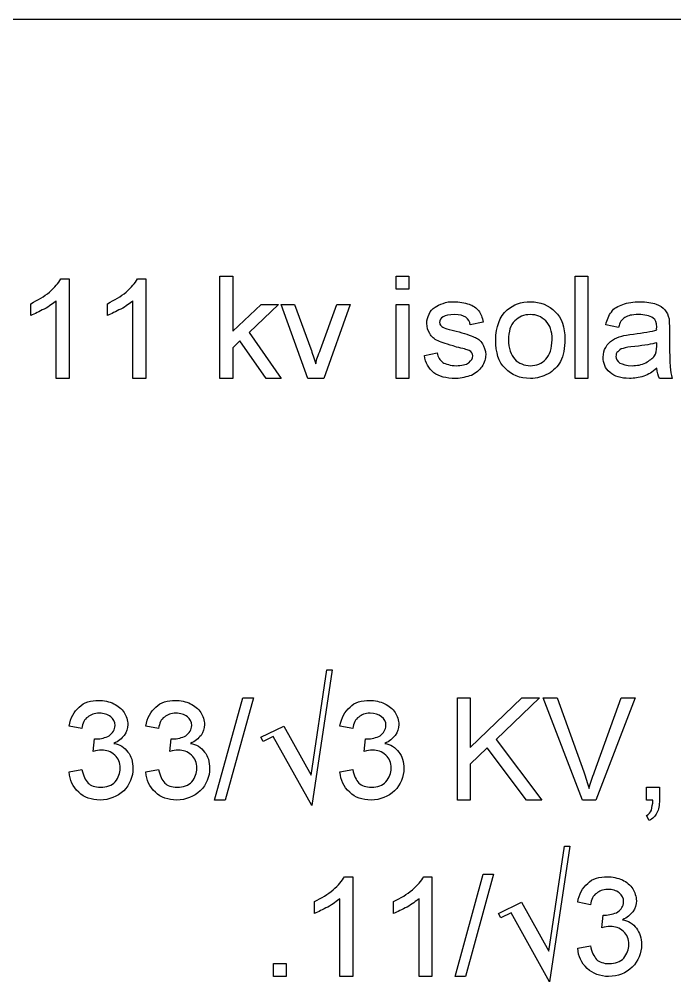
# Model space of a CAD drawing. Header units: millimetres. Extents: x 12 to 286, y 8 to 173.
# Drawn here: x 191.12 to 200.17, y 110.31 to 123.6 of the extents above; entities that cross this region are included whole.
import ezdxf

# ---------------------------------------------------------------- set-up
doc = ezdxf.new("R2010")
doc.units = ezdxf.units.MM
doc.layers.get('0').update_dxf_attribs({"linetype": 'CONTINUOUS'})

msp = doc.modelspace()

# ---------------------------------------------------------------- linework, layer by layer
at = {"color": 0}
for p, q in [((163.42, 123.599), (272.641, 123.599)), ((191.692, 120.015), (191.805, 120.015)), ((191.805, 120.015), (191.805, 118.64)), ((192.75, 120.015), (192.863, 120.015)), ((192.863, 120.015), (192.863, 118.64)), ((193.887, 118.64), (193.887, 120.051)), ((193.887, 120.051), (194.064, 120.051)), ((194.064, 120.051), (194.064, 119.291)), ((196.321, 119.874), (196.321, 120.051)), ((196.321, 120.051), (196.497, 120.051)), ((196.497, 120.051), (196.497, 119.874)), ((198.79, 118.64), (198.79, 120.051)), ((198.79, 120.051), (198.967, 120.051)), ((198.967, 120.051), (198.967, 118.64)), ((196.497, 119.874), (196.321, 119.874)), ((191.276, 119.509), (191.276, 119.672)), ((191.629, 118.64), (191.629, 119.712)), ((192.334, 119.509), (192.334, 119.672)), ((192.687, 118.64), (192.687, 119.712)), ((194.064, 119.291), (194.456, 119.662)), ((194.697, 119.662), (194.29, 119.276)), ((194.456, 119.662), (194.697, 119.662)), ((195.103, 118.64), (194.733, 119.662)), ((194.733, 119.662), (194.919, 119.662)), ((194.919, 119.662), (195.143, 119.05)), ((195.275, 119.038), (195.5, 119.662)), ((195.685, 119.662), (195.322, 118.64)), ((195.5, 119.662), (195.685, 119.662)), ((196.321, 118.64), (196.321, 119.662)), ((196.321, 119.662), (196.497, 119.662)), ((196.497, 119.662), (196.497, 118.64)), ((197.52, 119.415), (197.343, 119.379)), ((199.39, 119.345), (199.213, 119.379)), ((194.29, 119.276), (194.733, 118.64)), ((200.095, 119.311), (200.095, 119.101)), ((194.164, 119.158), (194.064, 119.061)), ((194.527, 118.64), (194.164, 119.158)), ((197.696, 119.169), (197.696, 119.169)), ((199.917, 119.085), (199.919, 119.133)), ((194.064, 119.061), (194.064, 118.64)), ((196.71, 118.956), (196.886, 118.992)), ((199.919, 118.78), (199.919, 118.78)), ((191.805, 118.64), (191.629, 118.64)), ((192.863, 118.64), (192.687, 118.64)), ((194.064, 118.64), (193.887, 118.64)), ((194.733, 118.64), (194.527, 118.64)), ((195.322, 118.64), (195.103, 118.64)), ((196.497, 118.64), (196.321, 118.64)), ((198.967, 118.64), (198.79, 118.64)), ((200.131, 118.64), (199.955, 118.64)), ((195.147, 113.164), (195.362, 114.617)), ((195.439, 114.617), (195.156, 112.744)), ((195.362, 114.617), (195.439, 114.617)), ((193.815, 112.819), (194.204, 114.23)), ((194.349, 114.23), (193.96, 112.819)), ((194.204, 114.23), (194.349, 114.23)), ((197.167, 112.819), (197.167, 114.23)), ((197.167, 114.23), (197.343, 114.23)), ((197.343, 114.23), (197.343, 113.542)), ((197.343, 113.542), (198.057, 114.23)), ((198.297, 114.23), (197.7, 113.655)), ((198.057, 114.23), (198.297, 114.23)), ((198.894, 112.819), (198.351, 114.23)), ((198.351, 114.23), (198.544, 114.23)), ((198.544, 114.23), (198.91, 113.207)), ((199.058, 113.207), (199.426, 114.23)), ((199.619, 114.23), (199.076, 112.819)), ((199.426, 114.23), (199.619, 114.23)), ((191.981, 113.807), (191.805, 113.841)), ((193.04, 113.807), (192.863, 113.841)), ((194.451, 113.685), (194.769, 113.841)), ((194.769, 113.841), (195.147, 113.164)), ((195.721, 113.807), (195.545, 113.841)), ((192.139, 113.488), (192.156, 113.665)), ((193.197, 113.488), (193.215, 113.665)), ((194.485, 113.628), (194.451, 113.685)), ((194.624, 113.695), (194.485, 113.628)), ((195.156, 112.744), (194.624, 113.695)), ((195.878, 113.488), (195.896, 113.665)), ((197.7, 113.655), (198.331, 112.819)), ((197.578, 113.538), (197.343, 113.312)), ((198.121, 112.819), (197.578, 113.538)), ((191.805, 113.206), (191.981, 113.242)), ((192.863, 113.206), (193.04, 113.242)), ((195.545, 113.206), (195.721, 113.242)), ((197.343, 113.312), (197.343, 112.819)), ((199.778, 112.819), (199.778, 112.995)), ((199.778, 112.995), (199.955, 112.995)), ((199.955, 112.995), (199.955, 112.819)), ((193.96, 112.819), (193.815, 112.819)), ((197.343, 112.819), (197.167, 112.819)), ((198.331, 112.819), (198.121, 112.819)), ((199.076, 112.819), (198.894, 112.819)), ((199.865, 112.819), (199.778, 112.819)), ((199.813, 112.536), (199.778, 112.606)), ((198.428, 110.731), (198.643, 112.183)), ((198.72, 112.183), (198.436, 110.31)), ((198.643, 112.183), (198.72, 112.183)), ((197.133, 110.383), (197.52, 111.795)), ((197.665, 111.795), (197.277, 110.383)), ((197.52, 111.795), (197.665, 111.795)), ((195.607, 111.76), (195.721, 111.76)), ((195.721, 111.76), (195.721, 110.383)), ((196.701, 111.76), (196.814, 111.76)), ((196.814, 111.76), (196.814, 110.383)), ((195.192, 111.253), (195.192, 111.416)), ((195.545, 110.383), (195.545, 111.456)), ((196.285, 111.253), (196.285, 111.416)), ((196.638, 110.383), (196.638, 111.456)), ((197.732, 111.252), (198.049, 111.408)), ((198.049, 111.408), (198.428, 110.731)), ((199.003, 111.372), (198.826, 111.408)), ((197.767, 111.192), (197.732, 111.252)), ((197.906, 111.26), (197.767, 111.192)), ((198.436, 110.31), (197.906, 111.26)), ((199.16, 111.055), (199.178, 111.231)), ((198.826, 110.772), (199.003, 110.808)), ((194.627, 110.383), (194.627, 110.56)), ((194.627, 110.56), (194.804, 110.56)), ((194.804, 110.56), (194.804, 110.383)), ((194.804, 110.383), (194.627, 110.383)), ((195.721, 110.383), (195.545, 110.383)), ((196.814, 110.383), (196.638, 110.383)), ((197.277, 110.383), (197.133, 110.383))]:
    msp.add_line(p, q, dxfattribs=at)
for points in [[(191.535, 119.832), (191.605, 119.898), (191.662, 119.955), (191.692, 120.015)], [(192.593, 119.832), (192.664, 119.898), (192.72, 119.955), (192.75, 120.015)], [(191.276, 119.672), (191.375, 119.724), (191.461, 119.769), (191.535, 119.832)], [(192.334, 119.672), (192.433, 119.724), (192.519, 119.769), (192.593, 119.832)], [(191.629, 119.712), (191.586, 119.68), (191.531, 119.634), (191.462, 119.596)], [(192.687, 119.712), (192.644, 119.68), (192.589, 119.634), (192.52, 119.596)], [(196.776, 119.526), (196.785, 119.575), (196.824, 119.599), (196.86, 119.625)], [(196.86, 119.625), (196.883, 119.645), (196.923, 119.662), (196.97, 119.676)], [(196.97, 119.676), (197.011, 119.698), (197.065, 119.698), (197.117, 119.698)], [(197.117, 119.698), (197.19, 119.698), (197.268, 119.687), (197.327, 119.663)], [(197.327, 119.663), (197.382, 119.652), (197.431, 119.61), (197.46, 119.571)], [(197.853, 119.585), (197.936, 119.662), (198.048, 119.698), (198.174, 119.698)], [(198.174, 119.698), (198.307, 119.698), (198.428, 119.652), (198.516, 119.561)], [(199.292, 119.557), (199.327, 119.614), (199.382, 119.637), (199.449, 119.66)], [(199.449, 119.66), (199.511, 119.686), (199.598, 119.698), (199.689, 119.698)], [(199.689, 119.698), (199.773, 119.698), (199.851, 119.687), (199.908, 119.666)], [(199.908, 119.666), (199.956, 119.655), (200.004, 119.618), (200.031, 119.585)], [(191.462, 119.596), (191.39, 119.567), (191.331, 119.528), (191.276, 119.509)], [(192.52, 119.596), (192.448, 119.567), (192.389, 119.528), (192.334, 119.509)], [(196.744, 119.397), (196.744, 119.45), (196.755, 119.487), (196.776, 119.526)], [(196.97, 119.49), (196.933, 119.479), (196.92, 119.443), (196.92, 119.414)], [(197.131, 119.521), (197.044, 119.521), (197.002, 119.511), (196.97, 119.49)], [(197.28, 119.484), (197.243, 119.509), (197.196, 119.521), (197.131, 119.521)], [(197.343, 119.379), (197.336, 119.425), (197.316, 119.459), (197.28, 119.484)], [(197.46, 119.571), (197.487, 119.539), (197.51, 119.48), (197.52, 119.415)], [(197.696, 119.169), (197.696, 119.356), (197.749, 119.495), (197.853, 119.585)], [(198.174, 119.521), (198.08, 119.521), (198.016, 119.493), (197.958, 119.433)], [(198.386, 119.433), (198.323, 119.498), (198.258, 119.521), (198.174, 119.521)], [(198.516, 119.561), (198.602, 119.48), (198.65, 119.344), (198.65, 119.182)], [(199.213, 119.379), (199.23, 119.452), (199.256, 119.512), (199.292, 119.557)], [(199.479, 119.482), (199.432, 119.458), (199.409, 119.41), (199.39, 119.345)], [(199.665, 119.521), (199.572, 119.521), (199.519, 119.508), (199.479, 119.482)], [(199.868, 119.472), (199.815, 119.509), (199.755, 119.521), (199.665, 119.521)], [(199.919, 119.348), (199.919, 119.417), (199.902, 119.448), (199.868, 119.472)], [(200.031, 119.585), (200.055, 119.555), (200.076, 119.512), (200.087, 119.462)], [(196.784, 119.258), (196.756, 119.305), (196.744, 119.346), (196.744, 119.397)], [(196.92, 119.414), (196.92, 119.396), (196.927, 119.379), (196.941, 119.366)], [(196.941, 119.366), (196.948, 119.355), (196.975, 119.338), (197.005, 119.328)], [(197.958, 119.433), (197.896, 119.381), (197.872, 119.287), (197.872, 119.169)], [(198.473, 119.174), (198.473, 119.297), (198.445, 119.374), (198.386, 119.433)], [(199.917, 119.309), (199.908, 119.33), (199.919, 119.342), (199.919, 119.348)], [(200.087, 119.462), (200.084, 119.44), (200.095, 119.381), (200.095, 119.311)], [(196.898, 119.159), (196.843, 119.185), (196.81, 119.216), (196.784, 119.258)], [(197.005, 119.328), (197.017, 119.328), (197.069, 119.311), (197.149, 119.293)], [(197.149, 119.293), (197.261, 119.265), (197.349, 119.232), (197.399, 119.211)], [(197.399, 119.211), (197.441, 119.199), (197.485, 119.159), (197.514, 119.118)], [(199.307, 119.167), (199.337, 119.192), (199.388, 119.211), (199.437, 119.224)], [(199.437, 119.224), (199.468, 119.237), (199.526, 119.242), (199.596, 119.25)], [(199.596, 119.25), (199.733, 119.275), (199.85, 119.286), (199.917, 119.309)], [(197.154, 119.073), (197.026, 119.115), (196.948, 119.134), (196.898, 119.159)], [(197.327, 119.025), (197.297, 119.039), (197.244, 119.054), (197.154, 119.073)], [(197.514, 119.118), (197.532, 119.083), (197.556, 119.028), (197.556, 118.967)], [(197.828, 118.776), (197.732, 118.868), (197.696, 118.998), (197.696, 119.169)], [(197.872, 119.169), (197.872, 119.063), (197.901, 118.962), (197.958, 118.904)], [(198.388, 118.904), (198.438, 118.969), (198.473, 119.053), (198.473, 119.174)], [(198.65, 119.182), (198.65, 119.06), (198.629, 118.95), (198.591, 118.875)], [(199.213, 119.068), (199.238, 119.119), (199.268, 119.143), (199.307, 119.167)], [(199.616, 119.082), (199.534, 119.079), (199.486, 119.064), (199.455, 119.054)], [(199.919, 119.133), (199.851, 119.114), (199.751, 119.096), (199.616, 119.082)], [(199.888, 118.952), (199.906, 118.982), (199.917, 119.025), (199.917, 119.085)], [(200.095, 119.101), (200.095, 118.966), (200.098, 118.854), (200.102, 118.799)], [(195.143, 119.05), (195.161, 118.988), (195.189, 118.915), (195.21, 118.843)], [(195.21, 118.843), (195.22, 118.9), (195.247, 118.962), (195.275, 119.038)], [(196.842, 118.719), (196.763, 118.781), (196.727, 118.852), (196.71, 118.956)], [(196.886, 118.992), (196.896, 118.934), (196.922, 118.892), (196.964, 118.861)], [(197.323, 118.856), (197.356, 118.893), (197.379, 118.914), (197.379, 118.95)], [(197.379, 118.95), (197.379, 118.984), (197.361, 119.006), (197.327, 119.025)], [(197.556, 118.967), (197.556, 118.918), (197.539, 118.853), (197.504, 118.802)], [(199.179, 118.932), (199.179, 118.989), (199.19, 119.027), (199.213, 119.068)], [(199.38, 119.009), (199.355, 118.995), (199.355, 118.967), (199.355, 118.944)], [(199.355, 118.944), (199.355, 118.911), (199.373, 118.877), (199.41, 118.852)], [(199.455, 119.054), (199.413, 119.046), (199.398, 119.028), (199.38, 119.009)], [(199.766, 118.854), (199.814, 118.89), (199.862, 118.912), (199.888, 118.952)], [(196.964, 118.861), (197.005, 118.839), (197.069, 118.816), (197.148, 118.816)], [(197.148, 118.816), (197.221, 118.816), (197.284, 118.83), (197.323, 118.856)], [(197.958, 118.904), (198.01, 118.85), (198.088, 118.816), (198.174, 118.816)], [(198.174, 118.816), (198.253, 118.816), (198.33, 118.845), (198.388, 118.904)], [(198.591, 118.875), (198.547, 118.805), (198.494, 118.743), (198.418, 118.702)], [(199.273, 118.721), (199.202, 118.784), (199.179, 118.846), (199.179, 118.932)], [(199.41, 118.852), (199.442, 118.839), (199.503, 118.816), (199.576, 118.816)], [(199.576, 118.816), (199.643, 118.816), (199.709, 118.828), (199.766, 118.854)], [(197.145, 118.64), (197.008, 118.64), (196.911, 118.666), (196.842, 118.719)], [(197.36, 118.682), (197.291, 118.663), (197.225, 118.64), (197.145, 118.64)], [(197.504, 118.802), (197.465, 118.755), (197.423, 118.71), (197.36, 118.682)], [(198.174, 118.64), (198.025, 118.64), (197.916, 118.685), (197.828, 118.776)], [(198.418, 118.702), (198.338, 118.663), (198.263, 118.64), (198.174, 118.64)], [(199.541, 118.64), (199.421, 118.64), (199.335, 118.667), (199.273, 118.721)], [(199.739, 118.671), (199.667, 118.65), (199.61, 118.64), (199.541, 118.64)], [(199.919, 118.78), (199.86, 118.729), (199.799, 118.692), (199.739, 118.671)], [(199.955, 118.64), (199.935, 118.679), (199.924, 118.726), (199.919, 118.78)], [(200.102, 118.799), (200.105, 118.748), (200.117, 118.69), (200.131, 118.64)], [(191.946, 114.102), (192.006, 114.171), (192.108, 114.194), (192.217, 114.194)], [(192.217, 114.194), (192.283, 114.194), (192.36, 114.179), (192.422, 114.148)], [(193.004, 114.102), (193.065, 114.171), (193.167, 114.194), (193.275, 114.194)], [(193.275, 114.194), (193.342, 114.194), (193.419, 114.179), (193.481, 114.148)], [(195.684, 114.102), (195.746, 114.171), (195.848, 114.194), (195.956, 114.194)], [(195.956, 114.194), (196.023, 114.194), (196.099, 114.179), (196.162, 114.148)], [(191.805, 113.841), (191.826, 113.954), (191.873, 114.04), (191.946, 114.102)], [(192.422, 114.148), (192.479, 114.122), (192.534, 114.078), (192.567, 114.026)], [(192.567, 114.026), (192.593, 113.983), (192.617, 113.92), (192.617, 113.86)], [(192.863, 113.841), (192.884, 113.954), (192.931, 114.04), (193.004, 114.102)], [(193.481, 114.148), (193.537, 114.122), (193.592, 114.078), (193.625, 114.026)], [(193.625, 114.026), (193.652, 113.983), (193.675, 113.92), (193.675, 113.86)], [(195.545, 113.841), (195.566, 113.954), (195.612, 114.04), (195.684, 114.102)], [(196.162, 114.148), (196.219, 114.122), (196.272, 114.078), (196.306, 114.026)], [(196.306, 114.026), (196.332, 113.983), (196.357, 113.92), (196.357, 113.86)], [(192.063, 113.965), (192.017, 113.935), (191.994, 113.877), (191.981, 113.807)], [(192.223, 114.017), (192.15, 114.017), (192.106, 113.999), (192.063, 113.965)], [(192.38, 113.969), (192.336, 114.005), (192.286, 114.017), (192.223, 114.017)], [(192.44, 113.847), (192.44, 113.906), (192.419, 113.938), (192.38, 113.969)], [(193.121, 113.965), (193.076, 113.935), (193.052, 113.877), (193.04, 113.807)], [(193.281, 114.017), (193.208, 114.017), (193.164, 113.999), (193.121, 113.965)], [(193.438, 113.969), (193.394, 114.005), (193.344, 114.017), (193.281, 114.017)], [(193.499, 113.847), (193.499, 113.906), (193.478, 113.938), (193.438, 113.969)], [(195.803, 113.965), (195.757, 113.935), (195.734, 113.877), (195.721, 113.807)], [(195.962, 114.017), (195.888, 114.017), (195.845, 113.999), (195.803, 113.965)], [(196.118, 113.969), (196.076, 114.005), (196.026, 114.017), (195.962, 114.017)], [(196.18, 113.847), (196.18, 113.906), (196.16, 113.938), (196.118, 113.969)], [(192.36, 113.707), (192.404, 113.748), (192.44, 113.785), (192.44, 113.847)], [(192.617, 113.86), (192.617, 113.811), (192.6, 113.754), (192.568, 113.709)], [(193.419, 113.707), (193.463, 113.748), (193.499, 113.785), (193.499, 113.847)], [(193.675, 113.86), (193.675, 113.811), (193.658, 113.754), (193.627, 113.709)], [(196.1, 113.707), (196.144, 113.748), (196.18, 113.785), (196.18, 113.847)], [(196.357, 113.86), (196.357, 113.811), (196.34, 113.754), (196.308, 113.709)], [(192.156, 113.665), (192.156, 113.663), (192.176, 113.663), (192.183, 113.663)], [(192.183, 113.663), (192.241, 113.663), (192.308, 113.678), (192.36, 113.707)], [(192.568, 113.709), (192.528, 113.673), (192.489, 113.628), (192.425, 113.6)], [(193.215, 113.665), (193.215, 113.663), (193.234, 113.663), (193.241, 113.663)], [(193.241, 113.663), (193.299, 113.663), (193.366, 113.678), (193.419, 113.707)], [(193.627, 113.709), (193.587, 113.673), (193.547, 113.628), (193.483, 113.6)], [(195.896, 113.665), (195.896, 113.663), (195.916, 113.663), (195.921, 113.663)], [(195.921, 113.663), (195.979, 113.663), (196.048, 113.678), (196.1, 113.707)], [(196.308, 113.709), (196.269, 113.673), (196.228, 113.628), (196.165, 113.6)], [(192.253, 113.508), (192.214, 113.513), (192.184, 113.501), (192.139, 113.488)], [(192.437, 113.437), (192.378, 113.49), (192.327, 113.508), (192.253, 113.508)], [(192.425, 113.6), (192.501, 113.592), (192.571, 113.542), (192.618, 113.482)], [(193.311, 113.508), (193.272, 113.513), (193.242, 113.501), (193.197, 113.488)], [(193.496, 113.437), (193.437, 113.49), (193.386, 113.508), (193.311, 113.508)], [(193.483, 113.6), (193.559, 113.592), (193.629, 113.542), (193.676, 113.482)], [(195.993, 113.508), (195.954, 113.513), (195.924, 113.501), (195.878, 113.488)], [(196.178, 113.437), (196.118, 113.49), (196.067, 113.508), (195.993, 113.508)], [(196.165, 113.6), (196.24, 113.592), (196.311, 113.542), (196.357, 113.482)], [(192.51, 113.26), (192.51, 113.337), (192.487, 113.391), (192.437, 113.437)], [(192.618, 113.482), (192.664, 113.424), (192.687, 113.346), (192.687, 113.255)], [(193.569, 113.26), (193.569, 113.337), (193.546, 113.391), (193.496, 113.437)], [(193.676, 113.482), (193.722, 113.424), (193.745, 113.346), (193.745, 113.255)], [(196.251, 113.26), (196.251, 113.337), (196.226, 113.391), (196.178, 113.437)], [(196.357, 113.482), (196.403, 113.424), (196.427, 113.346), (196.427, 113.255)], [(191.981, 113.242), (192.001, 113.155), (192.03, 113.091), (192.068, 113.053)], [(192.442, 113.071), (192.487, 113.132), (192.51, 113.185), (192.51, 113.26)], [(192.687, 113.255), (192.687, 113.141), (192.644, 113.031), (192.559, 112.945)], [(193.04, 113.242), (193.059, 113.155), (193.088, 113.091), (193.126, 113.053)], [(193.5, 113.071), (193.546, 113.132), (193.569, 113.185), (193.569, 113.26)], [(193.745, 113.255), (193.745, 113.141), (193.703, 113.031), (193.617, 112.945)], [(195.721, 113.242), (195.739, 113.155), (195.768, 113.091), (195.807, 113.053)], [(196.18, 113.071), (196.227, 113.132), (196.251, 113.185), (196.251, 113.26)], [(196.427, 113.255), (196.427, 113.141), (196.384, 113.031), (196.298, 112.945)], [(191.939, 112.926), (191.852, 113.009), (191.816, 113.091), (191.805, 113.206)], [(192.997, 112.926), (192.91, 113.009), (192.874, 113.091), (192.863, 113.206)], [(195.679, 112.926), (195.591, 113.009), (195.556, 113.091), (195.545, 113.206)], [(198.91, 113.207), (198.935, 113.137), (198.964, 113.049), (198.985, 112.977)], [(198.985, 112.977), (199, 113.06), (199.03, 113.13), (199.058, 113.207)], [(192.068, 113.053), (192.101, 113.018), (192.163, 112.995), (192.239, 112.995)], [(192.239, 112.995), (192.325, 112.995), (192.395, 113.02), (192.442, 113.071)], [(193.126, 113.053), (193.16, 113.018), (193.222, 112.995), (193.298, 112.995)], [(193.298, 112.995), (193.383, 112.995), (193.453, 113.02), (193.5, 113.071)], [(195.807, 113.053), (195.84, 113.018), (195.903, 112.995), (195.979, 112.995)], [(195.979, 112.995), (196.063, 112.995), (196.134, 113.02), (196.18, 113.071)], [(192.234, 112.819), (192.114, 112.819), (192.017, 112.854), (191.939, 112.926)], [(192.559, 112.945), (192.468, 112.866), (192.364, 112.819), (192.234, 112.819)], [(193.292, 112.819), (193.172, 112.819), (193.076, 112.854), (192.997, 112.926)], [(193.617, 112.945), (193.526, 112.866), (193.423, 112.819), (193.292, 112.819)], [(195.974, 112.819), (195.854, 112.819), (195.756, 112.854), (195.679, 112.926)], [(196.298, 112.945), (196.208, 112.866), (196.105, 112.819), (195.974, 112.819)], [(199.843, 112.679), (199.847, 112.722), (199.864, 112.758), (199.865, 112.819)], [(199.955, 112.819), (199.955, 112.746), (199.944, 112.686), (199.92, 112.641)], [(199.778, 112.606), (199.807, 112.623), (199.828, 112.648), (199.843, 112.679)], [(199.92, 112.641), (199.897, 112.597), (199.862, 112.561), (199.813, 112.536)], [(195.45, 111.577), (195.52, 111.642), (195.577, 111.701), (195.607, 111.76)], [(196.544, 111.577), (196.614, 111.642), (196.671, 111.701), (196.701, 111.76)], [(198.826, 111.408), (198.845, 111.519), (198.894, 111.606), (198.965, 111.668)], [(198.965, 111.668), (199.027, 111.737), (199.129, 111.76), (199.237, 111.76)], [(199.237, 111.76), (199.303, 111.76), (199.38, 111.745), (199.444, 111.715)], [(199.444, 111.715), (199.5, 111.689), (199.554, 111.643), (199.587, 111.592)], [(195.192, 111.416), (195.29, 111.47), (195.377, 111.514), (195.45, 111.577)], [(196.285, 111.416), (196.384, 111.47), (196.471, 111.514), (196.544, 111.577)], [(199.084, 111.53), (199.037, 111.501), (199.014, 111.442), (199.003, 111.372)], [(199.242, 111.584), (199.169, 111.584), (199.126, 111.566), (199.084, 111.53)], [(199.4, 111.536), (199.355, 111.572), (199.307, 111.584), (199.242, 111.584)], [(199.46, 111.412), (199.46, 111.472), (199.441, 111.502), (199.4, 111.536)], [(199.587, 111.592), (199.613, 111.549), (199.636, 111.485), (199.636, 111.427)], [(195.545, 111.456), (195.502, 111.426), (195.446, 111.379), (195.377, 111.34)], [(196.638, 111.456), (196.595, 111.426), (196.54, 111.379), (196.471, 111.34)], [(199.382, 111.274), (199.426, 111.312), (199.46, 111.35), (199.46, 111.412)], [(199.636, 111.427), (199.636, 111.377), (199.621, 111.321), (199.588, 111.275)], [(195.377, 111.34), (195.305, 111.312), (195.246, 111.272), (195.192, 111.253)], [(196.471, 111.34), (196.4, 111.312), (196.34, 111.272), (196.285, 111.253)], [(199.178, 111.231), (199.176, 111.23), (199.197, 111.23), (199.202, 111.23)], [(199.202, 111.23), (199.26, 111.23), (199.328, 111.245), (199.382, 111.274)], [(199.588, 111.275), (199.549, 111.238), (199.508, 111.192), (199.446, 111.166)], [(199.446, 111.166), (199.521, 111.157), (199.592, 111.107), (199.638, 111.048)], [(199.273, 111.073), (199.234, 111.078), (199.205, 111.067), (199.16, 111.055)], [(199.459, 111.002), (199.4, 111.055), (199.348, 111.073), (199.273, 111.073)], [(199.532, 110.824), (199.532, 110.903), (199.507, 110.956), (199.459, 111.002)], [(199.638, 111.048), (199.683, 110.99), (199.708, 110.913), (199.708, 110.822)], [(198.959, 110.492), (198.871, 110.575), (198.837, 110.658), (198.826, 110.772)], [(199.003, 110.808), (199.02, 110.72), (199.049, 110.657), (199.088, 110.618)], [(199.461, 110.637), (199.507, 110.698), (199.532, 110.75), (199.532, 110.824)], [(199.708, 110.822), (199.708, 110.706), (199.664, 110.597), (199.578, 110.512)], [(199.088, 110.618), (199.121, 110.583), (199.184, 110.56), (199.26, 110.56)], [(199.26, 110.56), (199.344, 110.56), (199.415, 110.586), (199.461, 110.637)], [(199.253, 110.383), (199.134, 110.383), (199.037, 110.421), (198.959, 110.492)], [(199.578, 110.512), (199.489, 110.43), (199.384, 110.383), (199.253, 110.383)]]:
    msp.add_open_spline(points, degree=3, dxfattribs=at)

doc.saveas('drawing.dxf')
